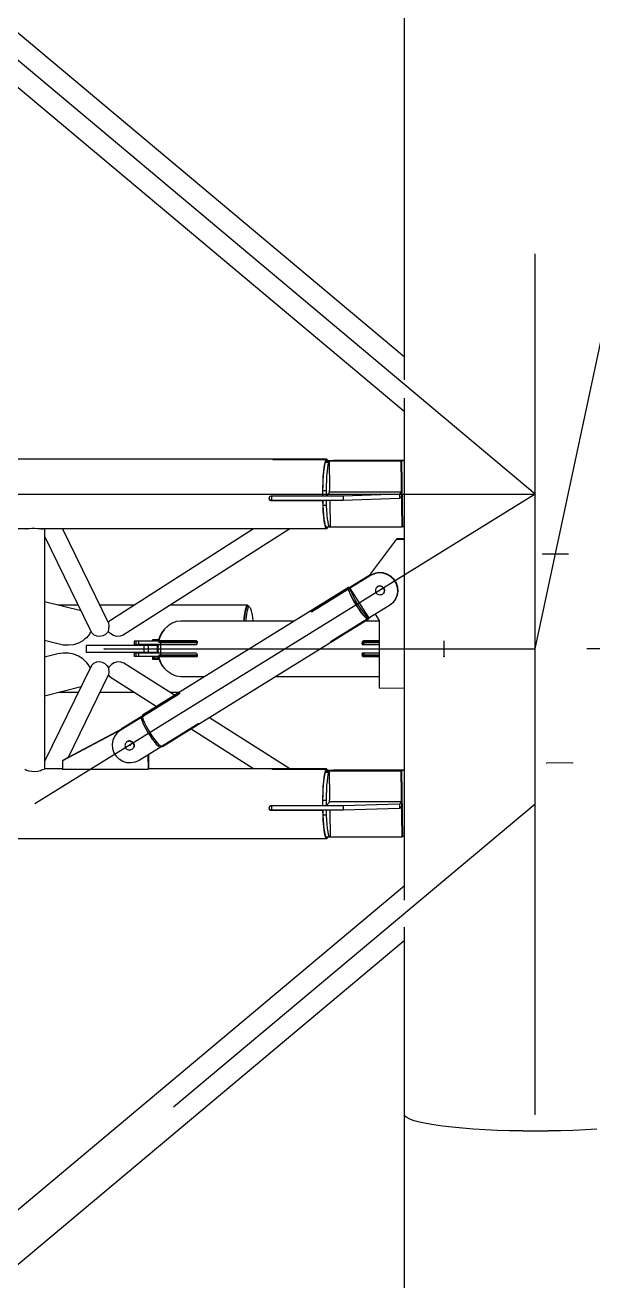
# Model space of a CAD drawing. Header units: millimetres. Extents: x 150209.93 to 150215.05, y 136675.65 to 136679.93.
# Drawn here: x 150211.2369 to 150211.303, y 136676.7373 to 136676.8832 of the extents above; entities that cross this region are included whole.
import ezdxf

# ---------------------------------------------------------------- set-up
doc = ezdxf.new("R2010")
doc.units = ezdxf.units.MM
doc.header["$LTSCALE"] = 0.25
doc.linetypes.add('CENTER', pattern=[50.8, 31.75, -6.35, 6.35, -6.35])
doc.linetypes.add('XKITLINE00', pattern=[0])

# ---------------------------------------------------------------- blocks, each defined once
blk = doc.blocks.new('çatıı')
at = {"color": 8, "linetype": 'CENTER'}
for p, q in [((11840, 5990.27), (10096.38, 7450.27)), ((11840, 5629.8), (11840, 7286.23)), ((11840, 5900.27), (12015, 6720.27)), ((10454.1, 5990.27), (11840, 5990.27)), ((11840, 5990.27), (11549.01, 5810.27)), ((11859.2, 5955.38), (11844.3, 5955.3)), ((11749.72, 5934.24), (11750.52, 5935.12)), ((11622.01, 5904.77), (11622.01, 5895.77)), ((11786.98, 5895.77), (11786.98, 5904.77)), ((11589.27, 5900.27), (11840, 5900.27)), ((12015, 5080.27), (11840, 5900.27)), ((12370, 5900.27), (11840, 5900.27)), ((11604.99, 5845.1), (11604.2, 5844.22)), ((11861.6, 5833.98), (11846.7, 5833.9)), ((10096.38, 4350.27), (11840, 5810.27)), ((11840, 3985.69), (11840, 5629.8))]:
    blk.add_line(p, q, dxfattribs=at)
at = {"color": 8, "linetype": 'XKITLINE00'}
for p, q in [((11763.8, 7286.23), (11763.8, 6056.68)), ((11763.8, 6069.97), (10987.16, 6720.27)), ((11763.8, 6038.19), (10968.19, 6704.39)), ((11763.8, 6045.88), (11763.8, 5754.36)), ((11718.61, 6010.57), (10454.1, 6010.57)), ((11687.26, 6010.38), (11687.17, 6010.35)), ((11687.17, 6010.35), (11687.18, 6010.32)), ((11687.27, 6010.29), (11687.18, 6010.32)), ((11687.43, 6010.41), (11687.26, 6010.38)), ((11687.45, 6010.27), (11687.27, 6010.29)), ((11687.67, 6010.43), (11687.43, 6010.41)), ((11687.71, 6010.21), (11687.45, 6010.27)), ((11687.98, 6010.45), (11687.67, 6010.43)), ((11688.02, 6010.18), (11687.71, 6010.21)), ((11688.32, 6010.46), (11687.98, 6010.45)), ((11688.36, 6010.17), (11688.02, 6010.18)), ((11688.67, 6010.47), (11688.32, 6010.46)), ((11688.32, 6010.46), (11688.32, 6010.17)), ((11718.16, 6010.17), (11688.36, 6010.17)), ((11718.47, 6010.47), (11688.67, 6010.47)), ((11688.67, 6010.47), (11688.67, 6010.17)), ((11717.11, 6005.83), (11716.82, 6003.32)), ((11717.22, 6005.46), (11716.96, 6003.34)), ((11717.44, 6007.86), (11717.11, 6005.83)), ((11717.51, 6007.19), (11717.22, 6005.46)), ((11717.81, 6009.35), (11717.44, 6007.86)), ((11717.84, 6008.49), (11717.51, 6007.19)), ((11718.16, 6010.17), (11717.81, 6009.35)), ((11718.18, 6009.32), (11717.84, 6008.49)), ((11719.83, 6008.49), (11717.84, 6008.49)), ((11718.16, 6010.17), (11718.17, 6009.29)), ((11762.18, 6009.58), (11718.17, 6009.58)), ((11720.17, 6009.32), (11718.18, 6009.32)), ((11718.61, 6010.57), (11718.47, 6010.47)), ((11718.47, 6010.47), (11718.48, 6009.64)), ((11718.47, 6009.64), (11718.47, 6009.58)), ((11720.46, 6009.64), (11718.47, 6009.64)), ((11719.01, 6010.27), (11718.61, 6010.57)), ((11719.2, 6005.46), (11718.94, 6003.34)), ((11719.01, 6010.27), (11719.28, 6009.64)), ((11719.5, 6007.19), (11719.2, 6005.46)), ((11719.83, 6008.49), (11719.5, 6007.19)), ((11720.17, 6009.32), (11719.83, 6008.49)), ((11720.17, 6009.32), (11720.4, 5993.84)), ((11761.89, 6009.26), (11720.17, 6009.26)), ((11720.46, 6009.64), (11720.46, 6009.58)), ((11720.77, 6009.58), (11720.46, 6009.64)), ((11722.67, 6009.83), (11722.44, 6009.58)), ((11763.8, 6009.58), (11722.44, 6009.58)), ((11763.8, 6009.83), (11722.67, 6009.83)), ((11762.18, 6009.58), (11761.89, 6009.26)), ((11761.89, 6009.26), (11762.45, 5970.97)), ((11762.18, 6009.58), (11762.74, 5971.29)), ((11716.58, 6000.42), (11716.41, 5997.22)), ((11716.57, 5998.16), (11716.45, 5995.23)), ((11716.74, 6000.88), (11716.57, 5998.16)), ((11716.82, 6003.32), (11716.58, 6000.42)), ((11716.96, 6003.34), (11716.74, 6000.88)), ((11718.55, 5998.16), (11718.43, 5995.23)), ((11718.72, 6000.88), (11718.55, 5998.16)), ((11718.94, 6003.34), (11718.72, 6000.88)), ((11716.31, 5993.8), (11716.27, 5990.27)), ((11716.41, 5997.22), (11716.31, 5993.8)), ((11716.39, 5992.17), (11716.38, 5989.07)), ((11716.45, 5995.23), (11716.39, 5992.17)), ((11718.37, 5992.17), (11716.39, 5992.17)), ((11718.43, 5995.23), (11718.37, 5992.17)), ((11718.37, 5992.17), (11718.37, 5989.07)), ((11720.15, 5991.04), (11718.37, 5989.07)), ((11720.4, 5993.84), (11720.15, 5991.04)), ((11762.15, 5991.36), (11720.18, 5991.36)), ((11762.15, 5991.36), (11761.01, 5990.09)), ((11762.15, 5991.36), (11762.19, 5988.88)), ((11685.2, 5988.06), (11685.15, 5987.72)), ((11685.15, 5987.72), (11685.2, 5987.37)), ((11685.33, 5988.39), (11685.2, 5988.06)), ((11685.2, 5987.37), (11685.34, 5987.04)), ((11685.33, 5988.21), (11685.29, 5987.87)), ((11685.29, 5987.87), (11685.34, 5987.52)), ((11685.54, 5988.67), (11685.33, 5988.39)), ((11685.46, 5988.54), (11685.33, 5988.21)), ((11685.34, 5987.52), (11685.48, 5987.19)), ((11685.34, 5987.04), (11685.56, 5986.75)), ((11685.59, 5988.71), (11685.46, 5988.54)), ((11685.48, 5987.19), (11685.66, 5986.95)), ((11685.81, 5988.88), (11685.54, 5988.67)), ((11685.84, 5986.56), (11685.56, 5986.75)), ((11685.66, 5986.95), (11685.69, 5986.91)), ((11685.98, 5986.71), (11685.69, 5986.91)), ((11686.14, 5989.02), (11685.81, 5988.88)), ((11686.17, 5986.42), (11685.84, 5986.56)), ((11686.3, 5986.57), (11685.98, 5986.71)), ((11686.48, 5989.06), (11686.14, 5989.02)), ((11686.3, 5986.57), (11686.17, 5986.42)), ((11686.52, 5986.38), (11686.17, 5986.42)), ((11686.65, 5986.53), (11686.3, 5986.57)), ((11716.28, 5989.06), (11686.48, 5989.06)), ((11686.65, 5986.53), (11686.52, 5986.38)), ((11716.32, 5986.38), (11686.52, 5986.38)), ((11686.59, 5989.06), (11686.62, 5986.59)), ((11716.41, 5986.59), (11686.62, 5986.59)), ((11716.42, 5986.53), (11686.65, 5986.53)), ((11688.72, 5986.59), (11688.72, 5986.53)), ((11716.27, 5990.27), (11716.28, 5989.06)), ((11716.38, 5989.17), (11716.28, 5989.06)), ((11716.38, 5989.07), (11716.29, 5989.07)), ((11716.42, 5986.49), (11716.32, 5986.38)), ((11716.32, 5986.38), (11716.41, 5983.33)), ((11718.37, 5989.07), (11716.38, 5989.07)), ((11716.41, 5983.33), (11716.58, 5980.12)), ((11718.4, 5986.59), (11716.42, 5986.59)), ((11716.42, 5986.59), (11716.42, 5986.59)), ((11716.42, 5986.59), (11716.51, 5983.6)), ((11718.5, 5983.6), (11716.51, 5983.6)), ((11716.51, 5983.6), (11716.66, 5980.78)), ((11728.31, 5989.07), (11718.37, 5989.07)), ((11718.41, 5986.59), (11718.4, 5986.59)), ((11718.4, 5986.59), (11718.5, 5983.6)), ((11728.34, 5986.59), (11718.41, 5986.59)), ((11718.5, 5983.6), (11718.65, 5980.78)), ((11720.48, 5986.59), (11720.51, 5986.4)), ((11720.51, 5986.4), (11720.73, 5970.91)), ((11761.01, 5990.09), (11728.31, 5989.07)), ((11728.31, 5989.07), (11728.34, 5986.59)), ((11761.05, 5987.61), (11728.34, 5986.59)), ((11761.01, 5990.09), (11761.05, 5987.61)), ((11762.19, 5988.88), (11761.05, 5987.61)), ((11716.58, 5980.12), (11716.82, 5977.23)), ((11716.66, 5980.78), (11716.86, 5978.2)), ((11716.82, 5977.23), (11717.11, 5974.72)), ((11716.86, 5978.2), (11717.1, 5975.93)), ((11718.65, 5980.78), (11718.85, 5978.2)), ((11718.85, 5978.2), (11719.09, 5975.93)), ((11544.66, 5969.97), (11308.52, 5969.97)), ((11543.59, 5969.94), (11543.46, 5969.97)), ((11544.23, 5969.9), (11543.59, 5969.94)), ((11543.97, 5969.95), (11543.87, 5969.97)), ((11544.33, 5969.92), (11543.97, 5969.95)), ((11544.4, 5969.94), (11544.23, 5969.9)), ((11545.66, 5970.1), (11544.4, 5969.94)), ((11547.25, 5970.18), (11545.66, 5970.1)), ((11549.01, 5970.19), (11547.25, 5970.18)), ((11550.77, 5970.13), (11549.01, 5970.19)), ((11552.36, 5969.99), (11550.77, 5970.13)), ((11552.95, 5969.9), (11552.36, 5969.99)), ((11718.61, 5969.97), (11552.46, 5969.97)), ((11553.3, 5969.94), (11552.84, 5969.92)), ((11553.62, 5969.93), (11552.95, 5969.9)), ((11553.78, 5969.97), (11553.3, 5969.94)), ((11554.2, 5969.97), (11553.62, 5969.93)), ((11554.71, 5969.97), (11554.71, 5830.54)), ((11565.21, 5969.97), (11591.96, 5915.15)), ((11676.26, 5969.97), (11593.54, 5917.21)), ((11697.31, 5969.97), (11600.44, 5908.19)), ((11717.1, 5975.93), (11717.39, 5974.03)), ((11717.11, 5974.72), (11717.44, 5972.69)), ((11717.39, 5974.03), (11717.7, 5972.55)), ((11717.44, 5972.69), (11717.81, 5971.2)), ((11717.7, 5972.55), (11718.04, 5971.52)), ((11717.81, 5971.2), (11718.2, 5970.28)), ((11718.04, 5971.52), (11718.39, 5970.97)), ((11718.61, 5969.97), (11718.2, 5970.28)), ((11720.38, 5970.97), (11718.39, 5970.97)), ((11718.75, 5970.91), (11718.39, 5970.97)), ((11718.75, 5970.08), (11718.61, 5969.97)), ((11718.74, 5970.91), (11718.75, 5970.08)), ((11719.06, 5970.38), (11718.74, 5970.38)), ((11720.73, 5970.91), (11718.75, 5970.91)), ((11719.05, 5970.91), (11719.06, 5970.38)), ((11719.28, 5970.91), (11719.06, 5970.38)), ((11719.09, 5975.93), (11719.37, 5974.03)), ((11719.37, 5974.03), (11719.69, 5972.55)), ((11719.69, 5972.55), (11720.02, 5971.52)), ((11720.02, 5971.52), (11720.38, 5970.97)), ((11720.73, 5970.91), (11720.38, 5970.97)), ((11762.45, 5970.97), (11720.73, 5970.97)), ((11762.74, 5971.29), (11762.45, 5970.97)), ((11763.8, 5971.29), (11762.74, 5971.29)), ((11554.71, 5965.69), (11581.26, 5911.27)), ((11759.16, 5963.82), (11742.84, 5942.16)), ((11759.51, 5964.2), (11759.16, 5963.82)), ((11763.8, 5963.75), (11759.16, 5963.82)), ((11763.8, 5964.13), (11759.51, 5964.2)), ((11744.42, 5943.14), (11710.61, 5922.22)), ((11744.24, 5942.95), (11731.41, 5935.01)), ((11743.27, 5942.73), (11732.82, 5936.27)), ((11743.15, 5942.58), (11732.87, 5936.22)), ((11746.47, 5943.97), (11744.24, 5942.95)), ((11744.42, 5943.14), (11744.24, 5942.95)), ((11746.64, 5944.16), (11744.42, 5943.14)), ((11748.89, 5944.43), (11746.47, 5943.97)), ((11746.64, 5944.16), (11746.47, 5943.97)), ((11749.06, 5944.62), (11746.64, 5944.16)), ((11751.35, 5944.3), (11748.89, 5944.43)), ((11751.52, 5944.49), (11749.06, 5944.62)), ((11753.72, 5943.59), (11751.35, 5944.3)), ((11753.89, 5943.77), (11751.52, 5944.49)), ((11755.86, 5942.33), (11753.72, 5943.59)), ((11756.03, 5942.51), (11753.89, 5943.77)), ((11757.64, 5940.6), (11755.86, 5942.33)), ((11757.81, 5940.79), (11756.03, 5942.51)), ((11757.64, 5940.6), (11758.96, 5938.5)), ((11757.81, 5940.79), (11759.13, 5938.69)), ((11731.46, 5936), (11611.61, 5861.86)), ((11731.36, 5935.58), (11710.38, 5922.6)), ((11731.41, 5934.97), (11710.44, 5921.99)), ((11731.49, 5935.1), (11710.51, 5922.12)), ((11731.46, 5936), (11731.36, 5935.58)), ((11731.36, 5935.58), (11731.59, 5935.21)), ((11731.49, 5935.1), (11731.41, 5935.01)), ((11731.41, 5935.01), (11731.62, 5934.68)), ((11731.41, 5934.97), (11731.5, 5934.48)), ((11731.41, 5934.97), (11731.6, 5934.67)), ((11731.79, 5936.06), (11731.46, 5936)), ((11731.5, 5934.48), (11731.95, 5933.12)), ((11732.39, 5935.79), (11731.55, 5935.27)), ((11731.59, 5935.5), (11731.55, 5935.27)), ((11731.55, 5935.27), (11731.59, 5935.21)), ((11732.43, 5936.02), (11731.59, 5935.5)), ((11731.67, 5935.66), (11731.59, 5935.5)), ((11732.44, 5935.19), (11731.6, 5934.67)), ((11731.6, 5934.67), (11731.91, 5933.53)), ((11731.79, 5936.06), (11731.94, 5935.82)), ((11732.75, 5934.05), (11731.91, 5933.53)), ((11731.91, 5933.53), (11732.49, 5932.05)), ((11731.95, 5933.12), (11732.68, 5931.43)), ((11732.43, 5936.02), (11732.39, 5935.79)), ((11732.39, 5935.79), (11732.43, 5935.73)), ((11732.51, 5936.18), (11732.43, 5936.02)), ((11732.44, 5935.19), (11742.99, 5918.42)), ((11732.44, 5935.19), (11732.75, 5934.05)), ((11732.65, 5936.26), (11732.51, 5936.18)), ((11732.82, 5936.27), (11732.65, 5936.26)), ((11732.75, 5934.05), (11733.33, 5932.57)), ((11732.82, 5936.27), (11732.96, 5936.05)), ((11733.33, 5932.57), (11734.14, 5930.83)), ((11747.11, 5934.74), (11747.05, 5934.24)), ((11747.05, 5934.24), (11747.09, 5933.73)), ((11747.09, 5933.73), (11747.22, 5933.24)), ((11747.27, 5935.22), (11747.11, 5934.74)), ((11747.22, 5933.24), (11747.45, 5932.79)), ((11747.52, 5935.65), (11747.27, 5935.22)), ((11747.45, 5932.79), (11747.76, 5932.39)), ((11747.85, 5936.03), (11747.52, 5935.65)), ((11748.15, 5932.05), (11747.76, 5932.39)), ((11748.25, 5936.34), (11747.85, 5936.03)), ((11747.94, 5936.13), (11747.85, 5936.03)), ((11748.34, 5936.44), (11747.94, 5936.13)), ((11748.7, 5936.56), (11748.25, 5936.34)), ((11748.34, 5936.44), (11748.25, 5936.34)), ((11748.79, 5936.66), (11748.34, 5936.44)), ((11749.19, 5936.69), (11748.7, 5936.56)), ((11749.28, 5936.79), (11748.79, 5936.66)), ((11749.7, 5936.72), (11749.19, 5936.69)), ((11749.79, 5936.82), (11749.28, 5936.79)), ((11750.2, 5936.65), (11749.7, 5936.72)), ((11750.29, 5936.75), (11749.79, 5936.82)), ((11750.68, 5936.48), (11750.2, 5936.65)), ((11750.77, 5936.58), (11750.29, 5936.75)), ((11751.12, 5936.23), (11750.68, 5936.48)), ((11751.21, 5936.33), (11750.77, 5936.58)), ((11751.42, 5932.25), (11751.02, 5931.94)), ((11751.5, 5935.89), (11751.12, 5936.23)), ((11751.59, 5935.99), (11751.21, 5936.33)), ((11751.75, 5932.62), (11751.42, 5932.25)), ((11751.5, 5935.89), (11751.81, 5935.49)), ((11751.59, 5935.99), (11751.91, 5935.59)), ((11752, 5933.06), (11751.75, 5932.62)), ((11751.91, 5935.59), (11751.81, 5935.49)), ((11751.81, 5935.49), (11752.04, 5935.03)), ((11752.09, 5933.16), (11751.84, 5932.73)), ((11751.91, 5935.59), (11752.13, 5935.13)), ((11752.15, 5933.54), (11752, 5933.06)), ((11752.04, 5935.03), (11752.18, 5934.54)), ((11752.25, 5933.64), (11752.09, 5933.16)), ((11752.13, 5935.13), (11752.27, 5934.65)), ((11752.22, 5934.04), (11752.15, 5933.54)), ((11752.18, 5934.54), (11752.22, 5934.04)), ((11752.31, 5934.14), (11752.25, 5933.64)), ((11752.27, 5934.65), (11752.31, 5934.14)), ((11758.96, 5938.5), (11759.75, 5936.15)), ((11759.13, 5938.69), (11759.92, 5936.34)), ((11759.95, 5933.69), (11759.56, 5931.27)), ((11760.12, 5933.88), (11759.73, 5931.46)), ((11759.75, 5936.15), (11759.95, 5933.69)), ((11759.92, 5936.34), (11760.12, 5933.88)), ((11575.94, 5922.33), (11554.71, 5927.62)), ((11574.31, 5925.67), (11562.5, 5925.67)), ((11606.81, 5925.67), (11586.83, 5925.67)), ((11672.71, 5925.67), (11627.85, 5925.67)), ((11672.25, 5925.36), (11671.81, 5924.43)), ((11672.71, 5925.67), (11672.25, 5925.36)), ((11673.17, 5925.36), (11672.71, 5925.67)), ((11673.17, 5925.36), (11673.5, 5924.67)), ((11732.49, 5932.05), (11733.3, 5930.31)), ((11732.68, 5931.43), (11733.63, 5929.51)), ((11733.3, 5930.31), (11734.31, 5928.4)), ((11733.63, 5929.51), (11734.77, 5927.45)), ((11734.14, 5930.83), (11735.15, 5928.92)), ((11734.31, 5928.4), (11735.47, 5926.41)), ((11734.77, 5927.45), (11736.04, 5925.36)), ((11735.15, 5928.92), (11736.31, 5926.92)), ((11735.47, 5926.41), (11736.71, 5924.43)), ((11736.04, 5925.36), (11737.37, 5923.33)), ((11736.31, 5926.92), (11737.55, 5924.95)), ((11737.55, 5924.95), (11738.83, 5923.08)), ((11755.21, 5925.53), (11742.37, 5917.59)), ((11748.59, 5931.8), (11748.15, 5932.05)), ((11749.07, 5931.63), (11748.59, 5931.8)), ((11749.57, 5931.56), (11749.07, 5931.63)), ((11750.08, 5931.59), (11749.57, 5931.56)), ((11750.56, 5931.72), (11750.08, 5931.59)), ((11751.02, 5931.94), (11750.56, 5931.72)), ((11757.11, 5927.06), (11755.21, 5925.53)), ((11758.59, 5929.01), (11757.11, 5927.06)), ((11757.29, 5927.25), (11757.11, 5927.06)), ((11758.76, 5929.2), (11757.29, 5927.25)), ((11759.56, 5931.27), (11758.59, 5929.01)), ((11759.73, 5931.46), (11758.76, 5929.2)), ((11670.64, 5918.24), (11670.47, 5916.42)), ((11670.87, 5918.71), (11670.61, 5916.42)), ((11670.99, 5920.82), (11670.64, 5918.24)), ((11671.19, 5920.8), (11670.87, 5918.71)), ((11671.38, 5922.91), (11670.99, 5920.82)), ((11671.55, 5922.47), (11671.19, 5920.8)), ((11671.81, 5924.43), (11671.38, 5922.91)), ((11671.92, 5923.69), (11671.55, 5922.47)), ((11671.87, 5918.71), (11671.6, 5916.42)), ((11672.19, 5920.8), (11671.87, 5918.71)), ((11672.31, 5924.43), (11671.92, 5923.69)), ((11672.54, 5922.47), (11672.19, 5920.8)), ((11672.71, 5924.67), (11672.31, 5924.43)), ((11672.91, 5923.69), (11672.54, 5922.47)), ((11673.7, 5924.67), (11672.71, 5924.67)), ((11673.3, 5924.43), (11672.91, 5923.69)), ((11673.7, 5924.67), (11673.3, 5924.43)), ((11674.1, 5924.43), (11673.7, 5924.67)), ((11674.1, 5924.43), (11674.5, 5923.69)), ((11674.5, 5923.69), (11674.87, 5922.47)), ((11674.87, 5922.47), (11675.22, 5920.8)), ((11675.22, 5920.8), (11675.54, 5918.71)), ((11675.54, 5918.71), (11675.81, 5916.42)), ((11709.68, 5922.04), (11709.67, 5921.91)), ((11709.67, 5921.91), (11709.72, 5921.82)), ((11709.7, 5922.08), (11709.68, 5922.04)), ((11709.79, 5922.17), (11709.7, 5922.08)), ((11709.84, 5921.78), (11709.72, 5921.82)), ((11709.96, 5922.31), (11709.79, 5922.17)), ((11710.01, 5921.8), (11709.84, 5921.78)), ((11710.16, 5922.46), (11709.96, 5922.31)), ((11710.22, 5921.87), (11710.01, 5921.8)), ((11710.38, 5922.6), (11710.16, 5922.46)), ((11710.16, 5922.46), (11710.43, 5922.04)), ((11710.43, 5922.04), (11710.22, 5921.89)), ((11710.44, 5921.99), (11710.22, 5921.87)), ((11710.38, 5922.6), (11710.62, 5922.23)), ((11710.52, 5922.1), (11710.43, 5922.04)), ((11710.61, 5922.22), (11710.51, 5922.12)), ((11710.51, 5922.12), (11710.54, 5922.05)), ((11742.34, 5917.61), (11721.37, 5904.63)), ((11736.71, 5924.43), (11737.99, 5922.56)), ((11737.37, 5923.33), (11738.69, 5921.48)), ((11737.99, 5922.56), (11739.23, 5920.9)), ((11738.69, 5921.48), (11739.94, 5919.89)), ((11738.83, 5923.08), (11740.07, 5921.42)), ((11739.23, 5920.9), (11740.37, 5919.53)), ((11739.94, 5919.89), (11741.06, 5918.64)), ((11740.07, 5921.42), (11741.21, 5920.05)), ((11740.37, 5919.53), (11741.36, 5918.52)), ((11742, 5917.8), (11741.06, 5918.64)), ((11741.21, 5920.05), (11742.2, 5919.03)), ((11742.2, 5919.03), (11741.36, 5918.52)), ((11742.15, 5917.9), (11741.36, 5918.52)), ((11742.34, 5917.61), (11742, 5917.8)), ((11742.99, 5918.42), (11742.15, 5917.9)), ((11742.15, 5917.9), (11742.34, 5917.61)), ((11742.17, 5917.91), (11742.37, 5917.59)), ((11742.99, 5918.42), (11742.2, 5919.03)), ((11742.77, 5917.74), (11742.59, 5917.73)), ((11742.59, 5917.73), (11742.78, 5917.43)), ((11743.61, 5918.26), (11742.77, 5917.74)), ((11743.22, 5917.91), (11743.11, 5917.48)), ((11743.17, 5917.98), (11743.22, 5917.91)), ((11743.61, 5918.26), (11743.43, 5918.25)), ((11743.74, 5918.34), (11743.61, 5918.26)), ((11743.82, 5918.49), (11743.74, 5918.34)), ((11746.88, 5920.38), (11749.23, 5916.68)), ((11581.21, 5911.53), (11581.26, 5911.27)), ((11581.26, 5911.27), (11581.59, 5910.67)), ((11581.73, 5910.46), (11581.27, 5909.77)), ((11581.59, 5910.67), (11581.79, 5910.28)), ((11581.81, 5910.31), (11581.79, 5910.28)), ((11591.69, 5910.53), (11591.32, 5909.89)), ((11591.86, 5911.56), (11591.69, 5910.53)), ((11591.71, 5910.66), (11591.91, 5910.27)), ((11592.19, 5916.27), (11591.74, 5915.62)), ((11591.93, 5911.84), (11591.86, 5911.56)), ((11592.06, 5913.61), (11591.93, 5911.84)), ((11591.96, 5915.15), (11591.96, 5915.06)), ((11591.96, 5915.06), (11592.09, 5913.79)), ((11592.09, 5913.79), (11592.06, 5913.61)), ((11592.69, 5916.62), (11592.19, 5916.27)), ((11593.54, 5917.21), (11592.69, 5916.62)), ((11624.44, 5911.69), (11622.76, 5909.25)), ((11624.95, 5912.33), (11623.15, 5910.19)), ((11743.11, 5917.48), (11623.26, 5843.34)), ((11626.48, 5913.7), (11624.44, 5911.69)), ((11625.66, 5912.89), (11624.95, 5912.33)), ((11628.82, 5915.2), (11626.48, 5913.7)), ((11631.35, 5916.11), (11628.82, 5915.2)), ((11633.98, 5916.42), (11631.35, 5916.11)), ((11699.82, 5916.42), (11633.98, 5916.42)), ((11742.78, 5917.43), (11721.81, 5904.45)), ((11749.23, 5916.42), (11741.4, 5916.42)), ((11743.11, 5917.48), (11742.78, 5917.43)), ((11749.23, 5916.68), (11749.23, 5877.4)), ((11562.45, 5903.22), (11554.71, 5905.15)), ((11565.45, 5902.52), (11562.45, 5903.22)), ((11574.43, 5903.63), (11571.59, 5902.73)), ((11576.92, 5905.01), (11574.43, 5903.63)), ((11577.97, 5905.95), (11576.92, 5905.01)), ((11579.05, 5906.77), (11577.97, 5905.95)), ((11580.79, 5908.81), (11579.05, 5906.77)), ((11581.27, 5909.77), (11580.79, 5908.81)), ((11581.79, 5910.28), (11582.06, 5909.77)), ((11583.41, 5908.43), (11582.16, 5909.6)), ((11584.99, 5907.71), (11583.41, 5908.43)), ((11586.74, 5907.5), (11584.99, 5907.71)), ((11588.49, 5907.82), (11586.74, 5907.5)), ((11590.07, 5908.64), (11588.49, 5907.82)), ((11591.2, 5909.77), (11590.07, 5908.64)), ((11591.32, 5909.89), (11591.2, 5909.77)), ((11591.91, 5910.27), (11592.41, 5909.77)), ((11592.41, 5909.77), (11593.15, 5908.95)), ((11594.77, 5908), (11593.15, 5908.95)), ((11596.65, 5907.53), (11594.77, 5908)), ((11598.6, 5907.6), (11596.65, 5907.53)), ((11600.44, 5908.19), (11598.6, 5907.6)), ((11606.71, 5904.77), (11606.71, 5902.77)), ((11643.3, 5904.77), (11606.71, 5904.77)), ((11607.83, 5904.77), (11607.83, 5902.77)), ((11609.22, 5904.77), (11609.22, 5902.77)), ((11620.99, 5905.57), (11617.41, 5905.57)), ((11617.41, 5905.57), (11617.41, 5904.77)), ((11618.16, 5905.57), (11618.16, 5904.77)), ((11621.73, 5907.67), (11620.75, 5904.87)), ((11621.11, 5904.87), (11620.75, 5904.87)), ((11621.51, 5906.46), (11621.11, 5904.87)), ((11643.09, 5904.87), (11621.11, 5904.87)), ((11621.2, 5904.77), (11621.2, 5903.97)), ((11621.58, 5904.77), (11621.2, 5903.97)), ((11643.17, 5903.97), (11621.2, 5903.97)), ((11622.76, 5909.25), (11621.51, 5906.46)), ((11623.15, 5910.19), (11621.73, 5907.67)), ((11622.06, 5907.67), (11621.73, 5907.67)), ((11624.53, 5904.87), (11624.53, 5904.77)), ((11626.6, 5904.87), (11626.6, 5904.77)), ((11643.15, 5903.05), (11643, 5902.85)), ((11643.25, 5904.83), (11643.09, 5904.87)), ((11643.26, 5903.32), (11643.15, 5903.05)), ((11643.44, 5904.52), (11643.17, 5903.97)), ((11643.17, 5903.97), (11643.17, 5903.11)), ((11643.25, 5904.83), (11643.37, 5904.7)), ((11643.29, 5903.43), (11643.26, 5903.32)), ((11643.37, 5903.62), (11643.29, 5903.43)), ((11643.37, 5904.7), (11643.45, 5904.5)), ((11643.45, 5903.93), (11643.37, 5903.62)), ((11643.45, 5904.5), (11643.47, 5904.23)), ((11643.47, 5904.23), (11643.45, 5903.93)), ((11720.9, 5904.22), (11720.86, 5904.11)), ((11720.86, 5904.11), (11720.91, 5904.05)), ((11721, 5904.34), (11720.9, 5904.22)), ((11721.02, 5904.02), (11720.91, 5904.05)), ((11721.16, 5904.49), (11721, 5904.34)), ((11721.06, 5904.03), (11721.02, 5904.02)), ((11721.17, 5904.08), (11721.06, 5904.03)), ((11721.37, 5904.63), (11721.16, 5904.49)), ((11721.36, 5904.19), (11721.17, 5904.08)), ((11721.58, 5904.31), (11721.36, 5904.19)), ((11721.38, 5904.64), (11721.58, 5904.31)), ((11721.81, 5904.45), (11721.58, 5904.31)), ((11721.6, 5904.78), (11721.81, 5904.45)), ((11739.25, 5903.62), (11739.23, 5903.43)), ((11739.23, 5903.43), (11739.24, 5903.32)), ((11739.24, 5903.32), (11739.31, 5903.05)), ((11739.33, 5903.93), (11739.25, 5903.62)), ((11739.31, 5903.05), (11739.42, 5902.85)), ((11739.45, 5904.23), (11739.33, 5903.93)), ((11739.61, 5904.5), (11739.45, 5904.23)), ((11739.79, 5904.7), (11739.61, 5904.5)), ((11739.98, 5904.83), (11739.79, 5904.7)), ((11739.98, 5903.62), (11739.95, 5903.32)), ((11739.95, 5903.32), (11739.96, 5903.26)), ((11739.96, 5903.26), (11740.01, 5903.05)), ((11740.17, 5904.87), (11739.98, 5904.83)), ((11740.71, 5904.83), (11739.98, 5904.83)), ((11740.06, 5903.93), (11739.98, 5903.62)), ((11740.01, 5903.05), (11740.13, 5902.85)), ((11740.18, 5904.23), (11740.06, 5903.93)), ((11749.23, 5904.87), (11740.17, 5904.87)), ((11740.34, 5904.5), (11740.18, 5904.23)), ((11740.64, 5904.77), (11740.25, 5903.97)), ((11749.23, 5903.97), (11740.25, 5903.97)), ((11740.25, 5903.97), (11740.25, 5902.77)), ((11740.52, 5904.7), (11740.34, 5904.5)), ((11740.63, 5904.77), (11740.52, 5904.7)), ((11740.71, 5904.83), (11740.64, 5904.78)), ((11749.23, 5904.77), (11740.64, 5904.77)), ((11740.9, 5904.87), (11740.71, 5904.83)), ((11562.32, 5897.35), (11554.71, 5895.45)), ((11565.46, 5897.82), (11562.32, 5897.35)), ((11568.54, 5902.35), (11565.45, 5902.52)), ((11568.65, 5897.76), (11565.46, 5897.82)), ((11571.59, 5902.73), (11568.54, 5902.35)), ((11571.71, 5897.16), (11568.65, 5897.76)), ((11574.49, 5896.05), (11571.71, 5897.16)), ((11576.86, 5894.49), (11574.49, 5896.05)), ((11578.79, 5902.27), (11578.79, 5898.27)), ((11617.58, 5902.27), (11578.79, 5902.27)), ((11620.28, 5898.27), (11578.79, 5898.27)), ((11642.9, 5902.77), (11606.71, 5902.77)), ((11606.71, 5897.77), (11606.71, 5895.77)), ((11642.9, 5897.77), (11606.71, 5897.77)), ((11607.83, 5895.77), (11606.71, 5895.77)), ((11607.83, 5897.77), (11607.83, 5895.77)), ((11621.58, 5895.77), (11607.83, 5895.77)), ((11609.22, 5897.77), (11609.22, 5895.77)), ((11612.36, 5902.27), (11612.36, 5898.27)), ((11614.84, 5902.27), (11614.84, 5898.27)), ((11617.41, 5895.77), (11617.41, 5894.97)), ((11620.28, 5902.27), (11617.58, 5902.27)), ((11618.08, 5902.77), (11618.08, 5902.27)), ((11618.08, 5898.27), (11618.08, 5897.77)), ((11618.16, 5895.77), (11618.16, 5894.97)), ((11620.2, 5901.48), (11620.16, 5900.27)), ((11620.16, 5900.27), (11620.2, 5899.07)), ((11620.32, 5902.67), (11620.2, 5901.48)), ((11620.59, 5901.48), (11620.2, 5901.48)), ((11620.59, 5899.07), (11620.2, 5899.07)), ((11620.2, 5899.07), (11620.32, 5897.87)), ((11620.68, 5902.67), (11620.32, 5902.67)), ((11620.68, 5897.87), (11620.32, 5897.87)), ((11620.68, 5902.67), (11620.49, 5900.27)), ((11620.49, 5900.27), (11620.68, 5897.87)), ((11642.66, 5902.67), (11620.68, 5902.67)), ((11642.66, 5897.87), (11620.68, 5897.87)), ((11643.17, 5896.58), (11621.2, 5896.58)), ((11621.2, 5896.58), (11621.2, 5895.77)), ((11621.2, 5896.58), (11621.58, 5895.77)), ((11643.3, 5895.77), (11621.58, 5895.77)), ((11624.53, 5895.77), (11624.53, 5895.67)), ((11625.94, 5902.77), (11625.94, 5902.67)), ((11625.94, 5897.87), (11625.94, 5897.77)), ((11626.6, 5895.77), (11626.6, 5895.67)), ((11642.83, 5902.72), (11642.66, 5902.67)), ((11642.83, 5897.83), (11642.66, 5897.87)), ((11643, 5902.85), (11642.83, 5902.72)), ((11643, 5897.7), (11642.83, 5897.83)), ((11643, 5897.7), (11643.15, 5897.5)), ((11643.25, 5895.72), (11643.09, 5895.67)), ((11643.15, 5897.5), (11643.26, 5897.23)), ((11643.17, 5897.44), (11643.17, 5896.58)), ((11643.17, 5896.58), (11643.44, 5896.03)), ((11643.37, 5895.85), (11643.25, 5895.72)), ((11643.26, 5897.23), (11643.29, 5897.12)), ((11643.29, 5897.12), (11643.37, 5896.93)), ((11643.37, 5896.93), (11643.45, 5896.62)), ((11643.45, 5896.05), (11643.37, 5895.85)), ((11643.45, 5896.62), (11643.47, 5896.32)), ((11643.47, 5896.32), (11643.45, 5896.05)), ((11739.24, 5897.23), (11739.23, 5897.12)), ((11739.23, 5897.12), (11739.25, 5896.93)), ((11739.31, 5897.5), (11739.24, 5897.23)), ((11739.25, 5896.93), (11739.33, 5896.62)), ((11739.42, 5897.7), (11739.31, 5897.5)), ((11739.33, 5896.62), (11739.45, 5896.32)), ((11739.57, 5902.72), (11739.42, 5902.85)), ((11739.57, 5897.83), (11739.42, 5897.7)), ((11739.45, 5896.32), (11739.61, 5896.05)), ((11740.27, 5902.72), (11739.57, 5902.72)), ((11739.74, 5902.67), (11739.57, 5902.72)), ((11739.74, 5897.87), (11739.57, 5897.83)), ((11740.27, 5897.83), (11739.57, 5897.83)), ((11739.61, 5896.05), (11739.79, 5895.85)), ((11749.23, 5902.67), (11739.74, 5902.67)), ((11749.23, 5897.87), (11739.74, 5897.87)), ((11739.98, 5895.72), (11739.79, 5895.85)), ((11739.96, 5897.29), (11739.95, 5897.23)), ((11739.95, 5897.23), (11739.98, 5896.93)), ((11740.01, 5897.5), (11739.96, 5897.29)), ((11739.98, 5896.93), (11740.06, 5896.62)), ((11740.71, 5895.72), (11739.98, 5895.72)), ((11740.17, 5895.67), (11739.98, 5895.72)), ((11740.13, 5897.7), (11740.01, 5897.5)), ((11740.06, 5896.62), (11740.18, 5896.32)), ((11740.27, 5902.72), (11740.13, 5902.85)), ((11740.27, 5897.83), (11740.13, 5897.7)), ((11740.18, 5896.32), (11740.34, 5896.05)), ((11749.23, 5902.77), (11740.25, 5902.77)), ((11749.23, 5897.77), (11740.25, 5897.77)), ((11740.25, 5897.77), (11740.25, 5896.58)), ((11749.23, 5896.58), (11740.25, 5896.58)), ((11740.25, 5896.58), (11740.64, 5895.77)), ((11740.44, 5902.67), (11740.27, 5902.72)), ((11740.44, 5897.87), (11740.27, 5897.83)), ((11740.34, 5896.05), (11740.52, 5895.85)), ((11740.63, 5895.77), (11740.52, 5895.85)), ((11740.71, 5895.72), (11740.64, 5895.77)), ((11749.23, 5895.77), (11740.64, 5895.77)), ((11740.9, 5895.67), (11740.71, 5895.72)), ((11581.2, 5889.15), (11554.71, 5834.85)), ((11576.86, 5894.49), (11577.09, 5894.24)), ((11578.94, 5892.61), (11577.09, 5894.24)), ((11578.94, 5892.61), (11580.48, 5890.48)), ((11580.48, 5890.48), (11580.49, 5890.44)), ((11580.49, 5890.44), (11581.25, 5889.1)), ((11581.2, 5889.15), (11581.16, 5888.91)), ((11581.3, 5889.32), (11581.2, 5889.15)), ((11581.89, 5890.44), (11581.3, 5889.32)), ((11581.3, 5889.32), (11581.33, 5889.26)), ((11583.24, 5891.79), (11581.99, 5890.62)), ((11584.81, 5892.51), (11583.24, 5891.79)), ((11586.56, 5892.72), (11584.81, 5892.51)), ((11588.32, 5892.4), (11586.56, 5892.72)), ((11589.9, 5891.59), (11588.32, 5892.4)), ((11591.07, 5890.44), (11589.9, 5891.59)), ((11591.16, 5890.35), (11591.07, 5890.44)), ((11591.16, 5890.35), (11591.8, 5889.23)), ((11591.8, 5889.23), (11591.85, 5888.95)), ((11592.3, 5889.91), (11591.84, 5888.98)), ((11591.85, 5888.95), (11591.92, 5888.7)), ((11591.92, 5888.7), (11592.05, 5886.92)), ((11592.83, 5890.44), (11592.3, 5889.91)), ((11593.54, 5891.24), (11592.83, 5890.44)), ((11595.17, 5892.2), (11593.54, 5891.24)), ((11597.06, 5892.68), (11595.17, 5892.2)), ((11599.02, 5892.63), (11597.06, 5892.68)), ((11600.88, 5892.07), (11599.02, 5892.63)), ((11630.2, 5873.36), (11600.88, 5892.07)), ((11620.99, 5894.97), (11617.41, 5894.97)), ((11620.99, 5894.97), (11617.41, 5894.97)), ((11617.41, 5894.97), (11617.41, 5894.17)), ((11621.27, 5894.17), (11617.41, 5894.17)), ((11618.16, 5894.97), (11618.16, 5894.17)), ((11621.11, 5895.67), (11620.75, 5895.67)), ((11620.75, 5895.67), (11621.73, 5892.88)), ((11643.09, 5895.67), (11621.11, 5895.67)), ((11621.11, 5895.67), (11621.51, 5894.09)), ((11621.51, 5894.09), (11622.76, 5891.3)), ((11622.06, 5892.88), (11621.73, 5892.88)), ((11621.73, 5892.88), (11623.15, 5890.36)), ((11622.76, 5891.3), (11624.44, 5888.85)), ((11623.15, 5890.36), (11624.95, 5888.22)), ((11626.48, 5886.85), (11624.44, 5888.85)), ((11749.23, 5895.67), (11740.17, 5895.67)), ((11591.96, 5885.38), (11568.39, 5837.1)), ((11591.82, 5885.1), (11592.64, 5883.97)), ((11592.08, 5886.75), (11591.95, 5885.47)), ((11591.95, 5885.47), (11591.96, 5885.38)), ((11592.05, 5886.92), (11592.08, 5886.75)), ((11593.12, 5883.65), (11592.64, 5883.97)), ((11594.01, 5883.05), (11593.12, 5883.65)), ((11594.12, 5883.02), (11594.01, 5883.05)), ((11619.54, 5866.77), (11594.01, 5883.05)), ((11625.66, 5887.66), (11624.95, 5888.22)), ((11628.82, 5885.35), (11626.48, 5886.85)), ((11631.35, 5884.44), (11628.82, 5885.35)), ((11633.98, 5884.12), (11631.35, 5884.44)), ((11647.6, 5884.12), (11633.98, 5884.12)), ((11749.23, 5884.12), (11689.18, 5884.12)), ((11575.91, 5878.16), (11554.71, 5872.88)), ((11574.31, 5874.87), (11562.7, 5874.87)), ((11606.9, 5874.87), (11586.83, 5874.87)), ((11632.7, 5874.03), (11598.89, 5853.12)), ((11632.48, 5874.41), (11611.5, 5861.44)), ((11632.61, 5873.93), (11611.63, 5860.95)), ((11632.65, 5874.87), (11627.83, 5874.87)), ((11632.69, 5874.54), (11632.48, 5874.41)), ((11632.48, 5874.41), (11632.74, 5873.99)), ((11632.75, 5873.95), (11632.53, 5873.8)), ((11632.7, 5874.03), (11632.61, 5873.93)), ((11632.61, 5873.93), (11632.63, 5873.87)), ((11632.89, 5874.63), (11632.69, 5874.54)), ((11632.69, 5874.54), (11632.95, 5874.14)), ((11632.7, 5874.03), (11632.75, 5873.95)), ((11632.86, 5874.06), (11632.74, 5873.99)), ((11632.94, 5874.13), (11632.75, 5873.95)), ((11633.03, 5874.69), (11632.89, 5874.63)), ((11633.08, 5874.31), (11632.94, 5874.13)), ((11633.1, 5874.7), (11633.03, 5874.69)), ((11633.17, 5874.47), (11633.08, 5874.31)), ((11633.13, 5874.69), (11633.1, 5874.7)), ((11633.13, 5874.69), (11633.18, 5874.6)), ((11633.18, 5874.6), (11633.17, 5874.47)), ((11763.8, 5877.19), (11749.23, 5877.4)), ((11632.53, 5873.8), (11611.56, 5860.83)), ((11611.55, 5860.87), (11598.72, 5852.93)), ((11610.88, 5860.76), (11599.34, 5853.62)), ((11610.9, 5860.85), (11599.51, 5853.81)), ((11611.69, 5861.13), (11610.85, 5860.61)), ((11610.89, 5860.84), (11610.85, 5860.61)), ((11610.85, 5860.61), (11610.9, 5860.55)), ((11611.6, 5861.28), (11610.89, 5860.84)), ((11610.98, 5861), (11610.89, 5860.84)), ((11611.62, 5860.45), (11610.91, 5860.01)), ((11610.91, 5860.01), (11611.22, 5858.87)), ((11611.98, 5859.34), (11611.22, 5858.87)), ((11611.61, 5861.86), (11611.5, 5861.44)), ((11611.5, 5861.44), (11611.73, 5861.07)), ((11611.63, 5860.95), (11611.55, 5860.87)), ((11611.55, 5860.87), (11611.57, 5860.84)), ((11611.56, 5860.83), (11611.64, 5860.34)), ((11611.63, 5860.95), (11611.65, 5860.89)), ((11611.64, 5860.34), (11612.1, 5858.98)), ((11611.69, 5861.13), (11611.73, 5861.07)), ((11697.28, 5830.57), (11650.67, 5860.3)), ((11599.5, 5853.5), (11565.12, 5835.16)), ((11599.84, 5853.88), (11565.47, 5835.54)), ((11598.72, 5852.93), (11596.81, 5851.39)), ((11598.89, 5853.12), (11596.98, 5851.58)), ((11598.89, 5853.12), (11598.72, 5852.93)), ((11599.51, 5853.81), (11599.11, 5853.49)), ((11599.51, 5853.81), (11599.34, 5853.62)), ((11599.84, 5853.88), (11599.5, 5853.5)), ((11600.6, 5854.18), (11599.84, 5853.88)), ((11611.22, 5858.87), (11611.8, 5857.39)), ((11611.8, 5857.39), (11612.61, 5855.65)), ((11612.1, 5858.98), (11612.82, 5857.29)), ((11612.61, 5855.65), (11613.62, 5853.74)), ((11612.82, 5857.29), (11613.78, 5855.37)), ((11613.62, 5853.74), (11614.77, 5851.75)), ((11613.78, 5855.37), (11614.92, 5853.31)), ((11614.92, 5853.31), (11616.18, 5851.22)), ((11643.46, 5856.44), (11622.48, 5843.46)), ((11643.9, 5856.26), (11622.93, 5843.28)), ((11676.28, 5830.57), (11640.01, 5853.71)), ((11643.69, 5856.57), (11643.46, 5856.44)), ((11643.93, 5856.67), (11643.69, 5856.57)), ((11643.7, 5856.57), (11643.9, 5856.26)), ((11644.11, 5856.39), (11643.9, 5856.26)), ((11644.14, 5856.74), (11643.93, 5856.67)), ((11643.94, 5856.67), (11644.11, 5856.39)), ((11644.29, 5856.51), (11644.11, 5856.39)), ((11644.31, 5856.76), (11644.14, 5856.74)), ((11644.42, 5856.6), (11644.29, 5856.51)), ((11644.43, 5856.74), (11644.31, 5856.76)), ((11644.46, 5856.65), (11644.42, 5856.6)), ((11644.43, 5856.74), (11644.47, 5856.67)), ((11644.47, 5856.67), (11644.46, 5856.65)), ((11594.36, 5847.19), (11593.97, 5844.77)), ((11593.97, 5844.77), (11594.17, 5842.31)), ((11595.33, 5849.44), (11594.36, 5847.19)), ((11596.81, 5851.39), (11595.33, 5849.44)), ((11596.98, 5851.58), (11596.81, 5851.39)), ((11601.65, 5845.09), (11601.49, 5844.62)), ((11601.9, 5845.53), (11601.65, 5845.09)), ((11602.23, 5845.91), (11601.9, 5845.53)), ((11602.63, 5846.21), (11602.23, 5845.91)), ((11602.32, 5846.01), (11602.23, 5845.91)), ((11602.72, 5846.31), (11602.32, 5846.01)), ((11602.72, 5846.31), (11602.32, 5846.01)), ((11602.41, 5846.11), (11602.32, 5846.01)), ((11602.81, 5846.42), (11602.41, 5846.11)), ((11603.08, 5846.43), (11602.63, 5846.21)), ((11602.72, 5846.31), (11602.63, 5846.21)), ((11603.17, 5846.54), (11602.72, 5846.31)), ((11603.17, 5846.54), (11602.72, 5846.31)), ((11602.81, 5846.42), (11602.72, 5846.31)), ((11603.27, 5846.64), (11602.81, 5846.42)), ((11603.57, 5846.56), (11603.08, 5846.43)), ((11603.66, 5846.66), (11603.17, 5846.54)), ((11603.66, 5846.66), (11603.17, 5846.54)), ((11603.75, 5846.77), (11603.27, 5846.64)), ((11604.08, 5846.59), (11603.57, 5846.56)), ((11604.17, 5846.69), (11603.66, 5846.66)), ((11604.17, 5846.69), (11603.66, 5846.66)), ((11604.26, 5846.8), (11603.75, 5846.77)), ((11604.58, 5846.52), (11604.08, 5846.59)), ((11604.67, 5846.63), (11604.17, 5846.69)), ((11604.67, 5846.63), (11604.17, 5846.69)), ((11604.76, 5846.73), (11604.26, 5846.8)), ((11605.06, 5846.36), (11604.58, 5846.52)), ((11605.15, 5846.46), (11604.67, 5846.63)), ((11605.15, 5846.46), (11604.67, 5846.63)), ((11605.24, 5846.56), (11604.76, 5846.73)), ((11605.5, 5846.1), (11605.06, 5846.36)), ((11605.59, 5846.2), (11605.15, 5846.46)), ((11605.59, 5846.2), (11605.15, 5846.46)), ((11605.68, 5846.31), (11605.24, 5846.56)), ((11605.88, 5845.77), (11605.5, 5846.1)), ((11605.97, 5845.87), (11605.59, 5846.2)), ((11605.97, 5845.87), (11605.59, 5846.2)), ((11606.07, 5845.97), (11605.68, 5846.31)), ((11605.88, 5845.77), (11606.2, 5845.37)), ((11605.97, 5845.87), (11606.29, 5845.47)), ((11605.97, 5845.87), (11606.29, 5845.47)), ((11606.07, 5845.97), (11606.38, 5845.57)), ((11606.29, 5845.47), (11606.2, 5845.37)), ((11606.2, 5845.37), (11606.42, 5844.91)), ((11606.38, 5845.57), (11606.29, 5845.47)), ((11606.29, 5845.47), (11606.51, 5845.01)), ((11606.29, 5845.47), (11606.51, 5845.01)), ((11606.38, 5845.57), (11606.61, 5845.11)), ((11606.42, 5844.91), (11606.56, 5844.42)), ((11606.51, 5845.01), (11606.65, 5844.52)), ((11606.51, 5845.01), (11606.65, 5844.52)), ((11606.61, 5845.11), (11606.74, 5844.62)), ((11614.77, 5851.75), (11616.02, 5849.77)), ((11616.02, 5849.77), (11617.29, 5847.9)), ((11616.18, 5851.22), (11617.51, 5849.19)), ((11617.29, 5847.9), (11618.53, 5846.24)), ((11617.51, 5849.19), (11618.83, 5847.34)), ((11618.53, 5846.24), (11619.68, 5844.87)), ((11618.83, 5847.34), (11620.09, 5845.75)), ((11619.68, 5844.87), (11620.67, 5843.86)), ((11620.09, 5845.75), (11621.21, 5844.5)), ((11594.17, 5842.31), (11594.96, 5839.96)), ((11594.96, 5839.96), (11596.28, 5837.86)), ((11598.06, 5836.13), (11596.28, 5837.86)), ((11601.49, 5844.62), (11601.43, 5844.12)), ((11601.43, 5844.12), (11601.47, 5843.61)), ((11601.47, 5843.61), (11601.6, 5843.12)), ((11601.6, 5843.12), (11601.83, 5842.67)), ((11601.83, 5842.67), (11602.14, 5842.26)), ((11602.53, 5841.93), (11602.14, 5842.26)), ((11602.97, 5841.67), (11602.53, 5841.93)), ((11603.45, 5841.51), (11602.97, 5841.67)), ((11603.95, 5841.44), (11603.45, 5841.51)), ((11604.46, 5841.47), (11603.95, 5841.44)), ((11604.95, 5841.6), (11604.46, 5841.47)), ((11605.4, 5841.82), (11604.95, 5841.6)), ((11605.8, 5842.12), (11605.4, 5841.82)), ((11606.13, 5842.5), (11605.8, 5842.12)), ((11606.38, 5842.94), (11606.13, 5842.5)), ((11606.47, 5843.04), (11606.22, 5842.6)), ((11606.47, 5843.04), (11606.22, 5842.6)), ((11606.56, 5843.14), (11606.31, 5842.7)), ((11606.53, 5843.42), (11606.38, 5842.94)), ((11606.63, 5843.52), (11606.47, 5843.04)), ((11606.63, 5843.52), (11606.47, 5843.04)), ((11606.6, 5843.92), (11606.53, 5843.42)), ((11606.56, 5844.42), (11606.6, 5843.92)), ((11606.72, 5843.62), (11606.56, 5843.14)), ((11606.69, 5844.02), (11606.63, 5843.52)), ((11606.69, 5844.02), (11606.63, 5843.52)), ((11606.65, 5844.52), (11606.69, 5844.02)), ((11606.65, 5844.52), (11606.69, 5844.02)), ((11606.78, 5844.12), (11606.72, 5843.62)), ((11606.74, 5844.62), (11606.78, 5844.12)), ((11622.51, 5843.45), (11609.68, 5835.51)), ((11614.74, 5838.64), (11614.86, 5830.2)), ((11615.09, 5838.86), (11615.21, 5830.58)), ((11621.41, 5844.32), (11620.67, 5843.86)), ((11621.46, 5843.24), (11620.67, 5843.86)), ((11622.14, 5843.66), (11621.21, 5844.5)), ((11622.14, 5843.66), (11621.46, 5843.24)), ((11622.07, 5843.08), (11621.9, 5843.07)), ((11622.78, 5843.52), (11622.07, 5843.08)), ((11622.48, 5843.46), (11622.14, 5843.66)), ((11622.5, 5843.47), (11622.51, 5843.45)), ((11622.74, 5843.59), (11622.51, 5843.45)), ((11622.58, 5843.52), (11622.51, 5843.45)), ((11622.72, 5843.61), (11622.93, 5843.28)), ((11622.72, 5843.61), (11622.74, 5843.59)), ((11623.26, 5843.34), (11622.93, 5843.28)), ((11543.31, 5830.37), (11543.59, 5830.01)), ((11554.43, 5830.27), (11553.62, 5829.91)), ((11554.61, 5830.51), (11554.43, 5830.27)), ((11554.71, 5830.54), (11554.61, 5830.51)), ((11565.19, 5830.57), (11554.71, 5830.57)), ((11565.47, 5835.54), (11565.12, 5835.16)), ((11565.12, 5835.16), (11565.2, 5830.2)), ((11614.86, 5830.2), (11565.2, 5830.2)), ((11600.2, 5834.87), (11598.06, 5836.13)), ((11602.57, 5834.16), (11600.2, 5834.87)), ((11605.03, 5834.02), (11602.57, 5834.16)), ((11607.45, 5834.48), (11605.03, 5834.02)), ((11609.68, 5835.51), (11607.45, 5834.48)), ((11615.21, 5830.58), (11614.86, 5830.2)), ((11718.61, 5830.57), (11615.21, 5830.57)), ((11687.26, 5830.38), (11687.17, 5830.35)), ((11687.17, 5830.35), (11687.18, 5830.32)), ((11687.27, 5830.29), (11687.18, 5830.32)), ((11687.43, 5830.41), (11687.26, 5830.38)), ((11687.45, 5830.27), (11687.27, 5830.29)), ((11687.67, 5830.43), (11687.43, 5830.41)), ((11687.71, 5830.21), (11687.45, 5830.27)), ((11687.97, 5830.45), (11687.67, 5830.43)), ((11688.02, 5830.18), (11687.71, 5830.21)), ((11688.31, 5830.46), (11687.97, 5830.45)), ((11688.36, 5830.17), (11688.02, 5830.18)), ((11688.67, 5830.47), (11688.31, 5830.46)), ((11688.31, 5830.46), (11688.32, 5830.17)), ((11718.16, 5830.17), (11688.36, 5830.17)), ((11718.47, 5830.47), (11688.67, 5830.47)), ((11688.67, 5830.47), (11688.67, 5830.17)), ((11718.16, 5830.17), (11717.81, 5829.35)), ((11718.16, 5830.17), (11718.17, 5829.29)), ((11718.61, 5830.57), (11718.47, 5830.47)), ((11718.47, 5830.47), (11718.48, 5829.64)), ((11719.01, 5830.27), (11718.61, 5830.57)), ((11719.01, 5830.27), (11719.28, 5829.64)), ((11544.23, 5829.76), (11543.59, 5830.01)), ((11544.4, 5829.63), (11544.23, 5829.76)), ((11545.66, 5829.2), (11544.4, 5829.63)), ((11547.25, 5828.96), (11545.66, 5829.2)), ((11549.01, 5828.93), (11547.25, 5828.96)), ((11550.77, 5829.11), (11549.01, 5828.93)), ((11552.36, 5829.5), (11550.77, 5829.11)), ((11552.95, 5829.76), (11552.36, 5829.5)), ((11553.62, 5829.91), (11552.95, 5829.76)), ((11716.82, 5823.32), (11716.58, 5820.42)), ((11716.96, 5823.34), (11716.74, 5820.88)), ((11717.11, 5825.83), (11716.82, 5823.32)), ((11717.22, 5825.46), (11716.96, 5823.34)), ((11717.44, 5827.86), (11717.11, 5825.83)), ((11717.51, 5827.19), (11717.22, 5825.46)), ((11717.81, 5829.35), (11717.44, 5827.86)), ((11717.84, 5828.49), (11717.51, 5827.19)), ((11718.18, 5829.32), (11717.84, 5828.49)), ((11719.82, 5828.49), (11717.84, 5828.49)), ((11762.18, 5829.58), (11718.17, 5829.58)), ((11720.17, 5829.32), (11718.18, 5829.32)), ((11718.47, 5829.64), (11718.47, 5829.58)), ((11720.45, 5829.64), (11718.47, 5829.64)), ((11718.94, 5823.34), (11718.72, 5820.88)), ((11719.2, 5825.46), (11718.94, 5823.34)), ((11719.5, 5827.19), (11719.2, 5825.46)), ((11719.82, 5828.49), (11719.5, 5827.19)), ((11720.17, 5829.32), (11719.82, 5828.49)), ((11720.17, 5829.32), (11720.4, 5813.84)), ((11761.89, 5829.26), (11720.17, 5829.26)), ((11720.45, 5829.64), (11720.45, 5829.58)), ((11720.77, 5829.58), (11720.45, 5829.64)), ((11722.67, 5829.83), (11722.44, 5829.58)), ((11763.8, 5829.58), (11722.44, 5829.58)), ((11763.8, 5829.83), (11722.67, 5829.83)), ((11762.18, 5829.58), (11761.89, 5829.26)), ((11761.89, 5829.26), (11762.45, 5790.97)), ((11762.18, 5829.58), (11762.74, 5791.29)), ((11716.41, 5817.22), (11716.31, 5813.8)), ((11716.58, 5820.42), (11716.41, 5817.22)), ((11716.57, 5818.16), (11716.45, 5815.23)), ((11716.74, 5820.88), (11716.57, 5818.16)), ((11718.55, 5818.16), (11718.44, 5815.23)), ((11718.72, 5820.88), (11718.55, 5818.16)), ((11685.33, 5808.39), (11685.2, 5808.06)), ((11685.33, 5808.21), (11685.29, 5807.86)), ((11685.54, 5808.67), (11685.33, 5808.39)), ((11685.46, 5808.54), (11685.33, 5808.21)), ((11685.59, 5808.71), (11685.46, 5808.54)), ((11685.81, 5808.88), (11685.54, 5808.67)), ((11686.14, 5809.02), (11685.81, 5808.88)), ((11686.48, 5809.06), (11686.14, 5809.02)), ((11716.28, 5809.06), (11686.48, 5809.06)), ((11686.59, 5809.06), (11686.62, 5806.59)), ((11716.31, 5813.8), (11716.27, 5810.27)), ((11716.27, 5810.27), (11716.28, 5809.06)), ((11716.38, 5809.17), (11716.28, 5809.06)), ((11716.38, 5809.07), (11716.3, 5809.07)), ((11716.39, 5812.17), (11716.38, 5809.07)), ((11718.37, 5809.07), (11716.38, 5809.07)), ((11716.45, 5815.23), (11716.39, 5812.17)), ((11718.37, 5812.17), (11716.39, 5812.17)), ((11718.44, 5815.23), (11718.37, 5812.17)), ((11718.37, 5812.17), (11718.37, 5809.07)), ((11720.15, 5811.04), (11718.37, 5809.07)), ((11728.31, 5809.07), (11718.37, 5809.07)), ((11720.4, 5813.84), (11720.15, 5811.04)), ((11762.15, 5811.36), (11720.18, 5811.36)), ((11761.01, 5810.09), (11728.31, 5809.07)), ((11728.31, 5809.07), (11728.34, 5806.59)), ((11762.15, 5811.36), (11761.01, 5810.09)), ((11761.01, 5810.09), (11761.05, 5807.61)), ((11762.19, 5808.88), (11761.05, 5807.61)), ((11762.15, 5811.36), (11762.19, 5808.88)), ((11685.2, 5808.06), (11685.16, 5807.72)), ((11685.16, 5807.72), (11685.2, 5807.37)), ((11685.2, 5807.37), (11685.34, 5807.04)), ((11685.29, 5807.86), (11685.34, 5807.52)), ((11685.34, 5807.52), (11685.48, 5807.19)), ((11685.34, 5807.04), (11685.56, 5806.75)), ((11685.48, 5807.19), (11685.66, 5806.95)), ((11685.84, 5806.55), (11685.56, 5806.75)), ((11685.66, 5806.95), (11685.69, 5806.91)), ((11685.98, 5806.7), (11685.69, 5806.91)), ((11686.17, 5806.42), (11685.84, 5806.55)), ((11686.3, 5806.57), (11685.98, 5806.7)), ((11686.3, 5806.57), (11686.17, 5806.42)), ((11686.52, 5806.38), (11686.17, 5806.42)), ((11686.65, 5806.53), (11686.3, 5806.57)), ((11686.65, 5806.53), (11686.52, 5806.38)), ((11716.32, 5806.38), (11686.52, 5806.38)), ((11716.42, 5806.59), (11686.62, 5806.59)), ((11716.42, 5806.53), (11686.65, 5806.53)), ((11688.71, 5806.59), (11688.72, 5806.53)), ((11716.42, 5806.49), (11716.32, 5806.38)), ((11716.32, 5806.38), (11716.41, 5803.33)), ((11716.41, 5803.33), (11716.58, 5800.12)), ((11718.4, 5806.59), (11716.42, 5806.59)), ((11716.42, 5806.59), (11716.42, 5806.59)), ((11716.42, 5806.59), (11716.51, 5803.6)), ((11718.5, 5803.6), (11716.51, 5803.6)), ((11716.51, 5803.6), (11716.66, 5800.78)), ((11718.41, 5806.59), (11718.4, 5806.59)), ((11718.4, 5806.59), (11718.5, 5803.6)), ((11728.34, 5806.59), (11718.41, 5806.59)), ((11718.5, 5803.6), (11718.65, 5800.78)), ((11720.48, 5806.59), (11720.5, 5806.4)), ((11720.5, 5806.4), (11720.73, 5790.91)), ((11761.05, 5807.61), (11728.34, 5806.59)), ((11716.58, 5800.12), (11716.82, 5797.23)), ((11716.66, 5800.78), (11716.86, 5798.2)), ((11716.82, 5797.23), (11717.11, 5794.72)), ((11716.86, 5798.2), (11717.1, 5795.93)), ((11717.1, 5795.93), (11717.39, 5794.03)), ((11717.11, 5794.72), (11717.44, 5792.69)), ((11717.39, 5794.03), (11717.7, 5792.55)), ((11718.65, 5800.78), (11718.85, 5798.2)), ((11718.85, 5798.2), (11719.09, 5795.93)), ((11719.09, 5795.93), (11719.37, 5794.03)), ((11719.37, 5794.03), (11719.69, 5792.55)), ((11718.61, 5789.97), (10454.11, 5789.97)), ((11717.44, 5792.69), (11717.81, 5791.2)), ((11717.7, 5792.55), (11718.04, 5791.52)), ((11717.81, 5791.2), (11718.2, 5790.28)), ((11718.04, 5791.52), (11718.39, 5790.97)), ((11718.61, 5789.97), (11718.2, 5790.28)), ((11720.37, 5790.97), (11718.39, 5790.97)), ((11718.75, 5790.91), (11718.39, 5790.97)), ((11718.75, 5790.08), (11718.61, 5789.97)), ((11718.73, 5790.91), (11718.75, 5790.08)), ((11719.05, 5790.38), (11718.74, 5790.38)), ((11720.73, 5790.91), (11718.75, 5790.91)), ((11719.05, 5790.91), (11719.05, 5790.38)), ((11719.28, 5790.91), (11719.05, 5790.38)), ((11719.69, 5792.55), (11720.02, 5791.52)), ((11720.02, 5791.52), (11720.37, 5790.97)), ((11720.73, 5790.91), (11720.37, 5790.97)), ((11762.45, 5790.97), (11720.73, 5790.97)), ((11762.74, 5791.29), (11762.45, 5790.97)), ((11763.8, 5791.29), (11762.74, 5791.29)), ((11763.8, 5762.36), (10108.5, 4376.31)), ((11763.8, 5738.5), (11763.8, 5629.8)), ((11763.8, 5730.58), (10139.3, 4370.33)), ((11763.8, 5629.8), (11764.16, 5628.85)), ((11763.8, 5629.8), (11763.8, 4420.55)), ((11763.8, 5629.8), (11764.16, 5628.85)), ((11765.26, 5627.91), (11764.16, 5628.85)), ((11765.26, 5627.91), (11764.16, 5628.85)), ((11767.08, 5626.99), (11765.26, 5627.91)), ((11769.6, 5626.09), (11767.08, 5626.99)), ((11769.6, 5626.09), (11767.08, 5626.99)), ((11772.79, 5625.23), (11769.6, 5626.09)), ((11772.79, 5625.23), (11769.6, 5626.09)), ((11776.64, 5624.41), (11772.79, 5625.23)), ((11776.64, 5624.42), (11772.79, 5625.23)), ((11781.09, 5623.65), (11776.64, 5624.42)), ((11781.09, 5623.64), (11776.64, 5624.41)), ((11786.11, 5622.95), (11781.09, 5623.65)), ((11786.11, 5622.94), (11781.09, 5623.64)), ((11791.65, 5622.31), (11786.11, 5622.95)), ((11791.65, 5622.3), (11786.11, 5622.94)), ((11797.66, 5621.74), (11791.65, 5622.31)), ((11797.66, 5621.73), (11791.65, 5622.3)), ((11804.07, 5621.25), (11797.66, 5621.74)), ((11804.07, 5621.24), (11797.66, 5621.73)), ((11810.83, 5620.85), (11804.07, 5621.25)), ((11810.83, 5620.83), (11804.07, 5621.24)), ((11817.88, 5620.52), (11810.83, 5620.85)), ((11817.88, 5620.51), (11810.83, 5620.83)), ((11825.13, 5620.29), (11817.88, 5620.52)), ((11825.13, 5620.28), (11817.88, 5620.51)), ((11832.53, 5620.15), (11825.13, 5620.29)), ((11832.53, 5620.14), (11825.13, 5620.28)), ((11840, 5620.11), (11832.53, 5620.15)), ((11840, 5620.1), (11832.53, 5620.14)), ((11847.46, 5620.15), (11840, 5620.11)), ((11847.46, 5620.14), (11840, 5620.1)), ((11854.86, 5620.29), (11847.46, 5620.15)), ((11854.86, 5620.28), (11847.46, 5620.14)), ((11862.12, 5620.52), (11854.86, 5620.29)), ((11862.12, 5620.51), (11854.86, 5620.28)), ((11869.16, 5620.85), (11862.12, 5620.52)), ((11869.16, 5620.83), (11862.12, 5620.51)), ((11875.92, 5621.25), (11869.16, 5620.85)), ((11875.92, 5621.24), (11869.16, 5620.83))]:
    blk.add_line(p, q, dxfattribs=at)
for centre in [(11840, 5990.27), (11840, 5990.27), (11840, 5990.27), (11844.3, 5955.3), (11859.2, 5955.38), (11749.72, 5934.24), (11750.52, 5935.12), (11622.01, 5904.77), (11786.98, 5904.77), (11589.27, 5900.27), (11622.01, 5895.77), (11786.98, 5895.77), (11840, 5900.27), (11840, 5900.27), (11840, 5900.27), (11840, 5900.27), (11604.99, 5845.1), (11604.2, 5844.22), (11846.7, 5833.9), (11861.6, 5833.98), (11549.01, 5810.27), (11840, 5810.27), (11840, 5629.8), (11840, 5629.8)]:
    blk.add_circle(centre, 0.05, dxfattribs=at)

msp = doc.modelspace()

# ---------------------------------------------------------------- block references
at = {"xscale": 0.0002000170049888334, "yscale": 0.0002000170049888334, "zscale": 0.0002000170049888334}
msp.add_blockref('çatıı', (150208.92807, 136675.63059), dxfattribs=at)

doc.saveas('drawing.dxf')
